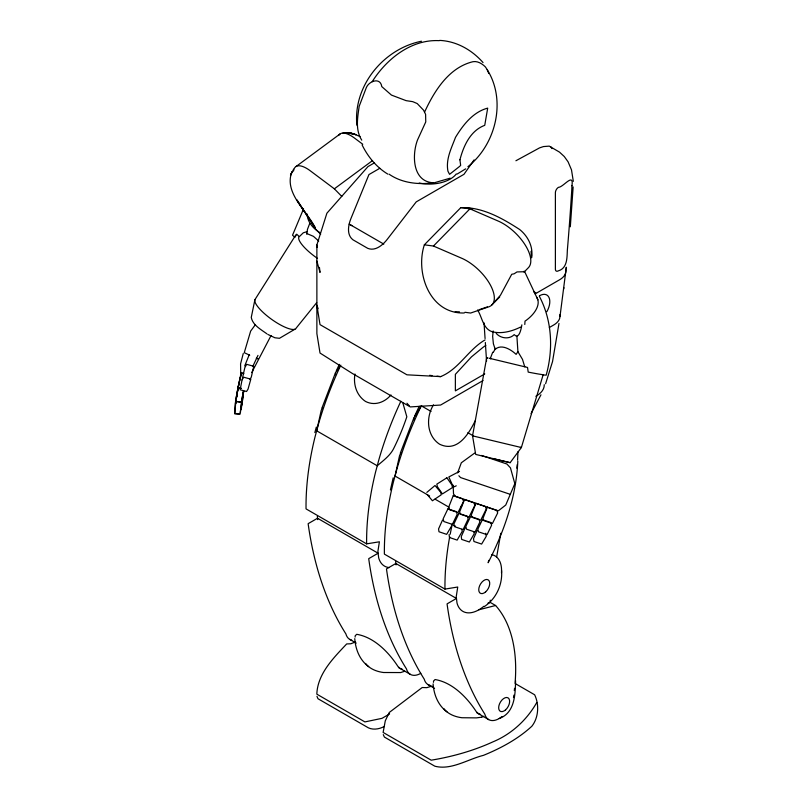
<?xml version="1.0" encoding="UTF-8"?>
<svg xmlns="http://www.w3.org/2000/svg" width="808" height="808" viewBox="0 0 808 808"><rect width="100%" height="100%" fill="white"/><g stroke="black" fill="none" stroke-linecap="round" stroke-linejoin="round"><path stroke-width="1.21" d="M501.566 570.509C502.738 584.548 496.122 599.092 484.123 606.697M356.894 125.23C352.924 86.012 383.537 48.813 421.473 41.228M544.259 384.699C544.461 389.971 540.057 393.87 535.856 396.304M236.976 397.132L237.077 394.637M236.219 403.253L236.34 400.919M515.575 680.69C515.282 694.597 514.847 712.929 499.152 718.554M524.796 324.473L525.018 321.089L525.877 320.564A29.543 16.12 -25.2 0 0 536.734 297.324M573.145 186.941L570.317 226.785M517.817 460.984C516.261 496.698 504.303 531.139 488.143 562.742L488.749 560.358M355.106 637.098L355.217 635.785L356.722 634.31C374.023 637.189 388.567 652.046 397.889 666.368L400.172 668.509L402.212 669.175M433.452 682.326L433.563 681.013L435.068 679.538C452.369 682.417 466.913 697.274 476.235 711.596L478.518 713.737L480.558 714.403M493.173 330.947L492.658 336.431L493.385 343.764L495.153 349.177M243.41 393.425L241.946 405.131M500.778 533.25L496.678 556.793M240.39 412.676L241.572 402.071L235.694 401.546L235.229 403.323L234.684 413.807L239.976 414.282L241.804 401.142M242.804 397.334L241.208 409.545M559.984 316.584L566.317 267.226L566.155 268.579M563.731 288.941L563.893 287.618M306.757 234.239L307.464 229.371L309.636 223.715M558.985 323.432L552.531 361.59L545.602 383.76M521.847 324.856C521.362 327.957 519.221 340.198 514.221 334.633C509.262 339.673 500.617 338.481 496.183 333.371M237.31 392.658L239.623 379.841M236.724 396.516L237.118 394.193M237.522 391.87L238.724 384.911M241.774 400.485L243.38 391.203M243.804 391.112L242.541 397.536M235.744 400.273L237.895 388.103M243.531 390.971L241.319 402.263L235.502 401.243L238.35 386.315M487.537 357.843L486.709 357.651L472.549 435.845L475.69 454.429L510.151 462.681L521.372 447.531L543.067 375.023M295.758 235.027L254.914 299.677L251.258 317.433C252.722 325.149 261.045 329.553 266.963 333.866M531.482 255.712L531.321 251.086L531.553 257.792C533.512 246.965 528.018 236.259 519.716 229.543C502.142 218.17 482.406 206.919 460.823 207.626L424.351 244.824C415.09 273.084 429.896 314.15 464.287 312.979M242.39 378.447L244.824 367.67L246.662 364.337L253.752 366.276L251.318 377.043L249.945 379.548M390.416 489.961L393.203 477.801M239.582 379.669L241.289 372.549M238.37 385.951L241.552 372.831M243.258 353.51L240.572 363.883L240.703 372.316L243.834 373.761M235.906 400.667L234.764 413.433L239.017 413.777M243.127 393.698L243.592 391.92M314.857 432.563L316.342 427.038M483.022 380.558L440.623 405.04L410.302 406.919L352.349 373.458L320.019 353.046L316.877 333.603L316.877 244.915L326.897 213.211L367.973 166.589L374.498 162.822M321.958 407.989L335.441 372.862L339.815 366.448M400.293 453.217L413.787 418.1L421.311 405.828L431.048 411.454M457.631 472.842L461.328 462.782L474.619 453.106M524.826 366.802L490.305 358.51L492.718 352.217M251.712 372.589L271.034 335.572M244.703 365.943L249.207 354.793M291.89 171.922C283.689 192.93 307.262 211.211 315.211 227.735L296.93 199.98L315.706 229.189L320.665 234.259M303.566 208.838L292.536 235.209L294.344 236.906M433.492 404.828C425.806 417.191 426.553 435.583 439.542 444.188C457.479 452.884 468.701 433.936 475.336 420.574M442.501 520.12L438.562 528.927L438.976 531.755L446.662 534.351L451.5 526.139M465.196 527.775L461.257 536.593L461.671 539.421L469.357 542.016L474.195 533.805L473.882 531.704M477.215 530.381L473.498 538.704L473.932 541.481L481.619 544.077L486.234 536.35L485.76 533.26M257.974 355.379L252.874 366.246M336.209 371.074L339.32 364.378M414.544 416.302L419.221 406.262M424.654 111.948C434.361 90.88 448.955 67.448 472.983 61.701C477.558 60.842 482.154 63.701 485.295 66.822C507.283 97.788 496.819 143.693 467.913 166.69M540.956 394.799L531.048 413.605M322.644 407.495L321.251 410.262L316.665 430.805L377.255 465.782C383.446 460.419 390.688 455.257 394.142 447.571A152.53 88.062 -60 0 0 406.828 416.776L402.818 402.828M400.99 452.722L399.596 455.49L395.011 476.033L429.624 496.021M291.991 172.033L290.486 175.275L293.607 169.205M294.859 237.38L296.698 234.189L299.324 236.643L303.283 232.805L307.343 231.573M493.274 352.339L495.668 348.329M536.754 702.536C526.856 719.989 511.403 734.23 492.799 741.916A177.215 102.313 0 0 1 431.199 760.187L383.123 732.432L385.295 720.786L389.305 712.444L422.19 687.527L426.856 687.659L431.987 686.073M372.205 81.669C386.527 58.964 411.262 39.107 439.37 40.663M474.094 159.883L463.974 174.316L416.231 201.879L387.042 239.602C382.669 245.147 375.235 251.47 367.741 248.339L352.945 239.794C346.491 234.876 348.248 225.27 350.864 218.716L368.943 174.568L379.79 168.306M255.439 324.604L250.642 331.118L244.258 352.682L249.733 355.197M316.716 302.636L296.203 328.058A25.109 6.747 35.6 0 1 273.084 320.372A25.109 6.747 35.6 0 1 254.914 299.677M424.351 244.824L433.452 246.036L469.923 208.838L499.122 221.463A33.259 15.695 44.4 0 1 525.048 244.753A33.259 15.695 44.4 0 1 528.412 267.68L524.069 272.104M491.941 304.879L499.758 296.9M516.898 336.219L517.918 351.712L516.13 354.369C510.999 349.591 501.516 343.642 495.203 349.319M460.53 506.919L462.378 505.293M494.385 302.111L500.506 295.152L511.727 274.276L514.1 273.811L516.989 271.932L524.453 271.72L523.927 271.326M426.826 492.395L435.017 485.497L440.754 492.365L441.249 494.809L432.431 500.768L427.27 494.587M390.991 394.971C384.699 402.344 374.649 406.182 365.509 401.435C356.469 395.364 353.157 384.406 354.954 374.013M485.063 339.916C468.034 349.793 459.096 369.104 440.623 376.619L406.939 374.811L320.019 324.624L316.877 305.182L318.14 308.707M296.102 166.478L340.35 133.764M293.536 171.054A33.259 12.12 53.5 0 1 309.626 170.316L334.35 188.819L372.559 160.57M457.116 174.073L465.681 168.842M294.859 329.25L279.457 338.31L274.902 337.774L267.923 334.472M515.908 160.762L539.542 147.884L543.451 146.571L549.248 146.127L559.5 152.116L564.277 156.52L568.105 161.863L571.498 169.872L573.316 181.335M535.108 293.91L559.55 279.8A21.271 12.282 0 0 0 565.701 269.498M549.339 327.513L553.621 325.048A21.735 12.544 0 0 0 559.793 317.918L559.833 314.706M484.77 373.902L455.369 390.87L455.369 374.346L471.428 356.904L482.881 347.46A101.727 58.731 -60 0 1 485.79 345.41M389.587 713.959L381.992 718.342L364.903 721.908L316.827 694.153C317.574 673.731 333.532 657.914 346.683 643.936L350.824 643.764L355.54 641.936M384.143 726.533C379.528 729.038 373.357 730.169 368.418 727.846L317.988 698.738L316.968 696.355M459.5 471.397L448.814 476.962L452.5 485.123L454.066 486.82L456.257 485.82M481.558 717.201L476.518 717.878L461.903 717.736A29.846 19.685 -8.3 0 1 443.895 708.677M404.808 671.216L400.697 672.559L383.568 672.509A29.846 19.685 -8.3 0 1 365.559 663.449M481.649 717.251L483.75 716.322M520.584 327.068C512.262 331.149 502.808 333.845 493.526 332.058C483.113 330.007 482.376 317.463 477.579 309.979M487.375 306.889L479.174 309.696M432.936 183.163L450.197 178.164M487.992 603.091L490.375 602.485L495.597 605.495A163.761 94.546 -60 0 1 515.11 682.659M478.902 609.767L495.597 605.495M340.794 365.145A247.511 142.895 -60 0 0 318.524 423.887L315.13 436.522A247.511 142.895 -60 0 0 306.04 508.889L366.63 543.865L379.396 541.794L377.892 551.45L378.669 557.783A32.057 18.503 -60 0 0 389.234 567.57M421.311 405.828A247.511 142.895 -60 0 0 396.869 469.115L393.476 481.75A247.511 142.895 -60 0 0 384.386 554.116L444.966 589.093L457.732 587.022L456.237 596.678L457.005 603.01A32.057 18.503 -60 0 0 483.82 606.313M342.834 133.078L350.632 132.966L356.086 134.734L348.531 132.956L350.632 132.966L344.834 132.633L347.309 132.926M455.187 311.777L459.409 311.807M439.643 40.4C456.682 41.188 471.983 50.005 483.033 62.559M349.783 133.219L352.248 133.522L346.501 132.633M429.624 375.316L432.068 375.609M436.956 376.185L440.623 376.619M460.823 207.626L469.923 208.838M464.933 312.282L470.63 313.039L489.274 306.656A33.259 15.695 44.4 0 0 490.113 284.537A33.259 15.695 44.4 0 0 462.651 258.661L433.452 246.036M542.138 374.781L546.168 375.175C553.49 349.056 552.056 320.261 539.239 296.071M237.956 387.86L241.451 388.476L237.946 387.598L241.471 373.134L243.561 373.69M348.531 132.956L355.136 134.411L359.994 136.592M306.858 233.552L313.433 236.34L318.716 241.026M467.165 207.686L469.216 208.151M470.246 208.383L472.306 208.858M490.305 358.51L491.032 358.681L489.173 358.227M473.246 436.007L472.549 435.845L521.372 447.531L520.413 447.299M510.151 462.681L493.264 458.661M486.709 357.651L487.84 357.934M481.538 455.439L506.889 464.004L510.454 467.862L514.827 483.649L505.747 505.05L498.314 510.838L455.732 496.466L453.541 494.092L453.116 485.143M510.292 494.355L460.55 477.558L458.883 475.761M453.227 525.331L455.369 526.058M533.664 291.86L535.744 292.708M256.298 358.217L258.489 359.217M383.81 244.107L349.177 224.109L351.904 225.684M467.832 432.694L473.236 435.815M435.037 499.152L449.096 507.272M515.11 683.507L534.644 694.779C539.3 704.374 538.694 717.595 531.846 726.251C517.888 739.078 500.93 748.208 483.477 755.349C467.882 759.187 451.167 770.519 434.825 766.186L384.396 737.068L383.275 734.634M349.733 639.38L356.227 643.138M398.415 667.489L410.312 674.367M428.068 684.618L434.563 688.365M476.75 712.727L488.658 719.595M389.062 174.164C401.798 183.042 418.291 184.86 433.351 182.77C412.322 181.739 411.848 154.863 417.524 139.956L425.755 121.927L425.594 114.342L423.544 110.171L417.211 103.555L412.736 101.657L406.101 100.647L391.436 95.081L381.78 86.608C380.396 76.912 368.973 81.032 366.327 87.618L359.186 106.272C357.621 117.544 355.156 129.866 361.752 140.148M387.8 174.114C376.437 167.195 367.943 156.823 362.105 144.945M320.039 232.714C313.363 228.775 307.373 222.099 307.121 214.009M362.762 144.258L353.864 137.602A33.259 12.12 53.5 0 0 338.633 135.542M447.006 711.899C438.098 705.404 433.825 694.587 433.098 683.861M368.66 666.661C359.752 660.176 355.49 649.359 354.762 638.633M517.918 351.712L522.493 359.368L524.735 366.781L527.523 367.448L528.21 372.104L529.159 372.296A29.32 0.818 12 0 0 541.612 374.488M334.35 188.819L341.794 196.425M406.939 403.232L409.222 405.727M551.026 147.016L552.005 148.621M524.533 271.357L537.916 299.839M487.184 69.639L488.82 73.538M316.877 261.125L320.019 272.427L319.443 267.428M461.913 529.28L462.206 531.401L457.156 540.097L449.47 537.502L449.076 534.633M413.787 418.1L414.019 420.029M395.657 561.701L396.041 564.863M335.441 372.862L335.684 374.801M317.312 516.474L317.696 519.635M316.877 244.915L317.17 247.42M484.032 322.836L485.073 338.542M485.335 342.471L486.567 361.125M490.254 600.182L490.375 602.485M351.712 640.158A20.988 12.12 -60 0 1 345.895 633.916A497.092 286.991 -60 0 1 308.131 523.675L317.534 518.251L378.114 553.227L368.711 558.651A497.092 286.991 -60 0 0 406.474 668.903A20.988 12.12 -60 0 0 420.806 673.327M366.63 543.865A247.511 142.895 -60 0 1 375.71 471.498L379.114 458.863A247.511 142.895 -60 0 1 400.849 401.263M317.504 258.419A25.846 6.939 35.6 0 1 298.798 237.118M539.592 295.718A14.463 8.353 -60 0 1 549.036 297.546A14.463 8.353 -60 0 1 546.824 311.706M456.278 173.972A29.543 17.059 0 0 1 419.19 183.062M543.229 374.548A29.32 0.818 12 0 1 542.34 374.569M513.858 695.163A20.988 12.12 -60 0 1 513.484 697.577M502.051 716.545A20.988 12.12 -60 0 1 484.81 714.131A497.092 286.991 -60 0 1 447.056 603.879L456.449 598.455L395.87 563.479L386.476 568.903A497.092 286.991 -60 0 0 424.23 679.154A20.988 12.12 -60 0 0 430.058 685.396M514.565 688.295A163.761 94.546 -60 0 1 514.292 690.567M491.496 554.561A32.057 18.503 -60 0 1 501.485 572.832M517.918 451.783A174.286 100.626 -60 0 1 517.564 459.904M517.191 464.63A174.286 100.626 -60 0 1 516.837 468.206M444.966 589.093A247.511 142.895 -60 0 1 449.713 536.724M450.187 534.25A247.511 142.895 -60 0 1 452.419 523.584M459.924 159.812L460.661 165.377L459.57 166.448L449.561 174.326L447.945 171.215C445.622 159.216 451.389 148.339 455.49 137.38C463.085 124.897 473.064 111.999 487.689 108.12L484.739 125.331C470.377 130.633 463.509 145.965 459.924 159.812M571.953 185.739L571.7 191.052A2717.365 1691.76 64.2 0 1 567.347 250.258C566.984 257.621 567.428 268.306 558.278 270.882A4.08 2.353 -60 0 1 555.389 269.216L555.389 192.688A4.373 2.525 -60 0 1 558.48 187.325C563.216 187.385 574.023 171.902 571.953 185.739M242.067 379.81L240.148 389.749L246.521 391.496L248.026 389.163L250.823 379.154L243.733 377.225L242.067 379.81M487.355 507.242L482.982 518.372L483.851 520.655L492.395 523.544L497.698 512.928L496.748 510.414L487.355 507.242M453.217 495.678L448.581 507.414L449.45 509.707L457.984 512.585L463.56 501.364L462.61 498.849L453.217 495.678M475.912 503.344L471.266 515.08L472.135 517.362L480.679 520.251L486.254 509.03L485.305 506.515L475.912 503.344M464.519 499.607L459.611 511.939L460.479 514.221L469.024 517.11L474.872 505.283L473.912 502.778L464.519 499.607M447.935 508.808L443.158 518.797L443.824 521.524L452.359 524.402L457.146 514.413L456.48 511.686L447.935 508.808M458.944 513.403L453.914 523.938L454.571 526.685L463.115 529.573L468.135 519.029L467.479 516.282L458.944 513.403M470.63 516.464L465.852 526.462L466.519 529.179L475.054 532.068L479.831 522.069L479.174 519.352L470.63 516.464M482.376 519.685L477.841 529.129L478.518 531.836L487.052 534.714L491.597 525.271L490.921 522.564L482.376 519.685M446.895 477.791L436.835 484.144L437.33 486.588L442.4 493.92L452.46 487.557L451.975 485.113L446.895 477.791M505.566 709.868A7.767 4.484 -60 0 0 508.03 697.839A7.767 4.484 -60 0 0 498.849 705.98A7.767 4.484 -60 0 0 505.566 709.868M485.659 591.85A7.767 4.484 -60 0 0 488.123 579.821A7.767 4.484 -60 0 0 478.932 587.961A7.767 4.484 -60 0 0 485.659 591.85"/></g></svg>
